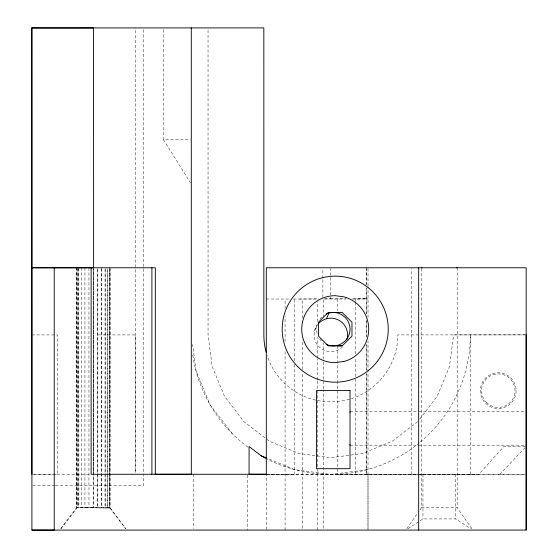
<?xml version="1.0" encoding="UTF-8"?>
<svg xmlns="http://www.w3.org/2000/svg" width="558" height="558" viewBox="0 0 558 558"><rect width="100%" height="100%" fill="white"/><g stroke="black" fill="none" stroke-linecap="round" stroke-linejoin="round"><path stroke-width="0.42" stroke-dasharray="2.79 2.09" d="M93.291 267.777L93.291 507.773L93.291 268.642M93.618 472.528L93.618 268.649M110.038 267.777L109.961 507.982L109.389 507.982L97.622 507.871L97.629 267.777M60.92 528.726L77.185 507.55L101.647 507.913L101.668 267.777M101.647 507.913L105.092 507.954L105.134 267.777M105.092 507.954L107.729 507.975L107.792 268.642L107.792 507.759M109.389 507.982L109.466 268.642L109.466 507.759L107.729 507.975M285.082 530.079L285.082 349.406M285.082 341.594L285.082 316.4M285.082 308.581L285.082 299.025M294.206 364.416L294.206 474.272L266.305 474.272L266.305 530.079M294.206 360.928L294.212 299.025M302.582 528.342L302.582 372.863M302.582 369.389L302.582 339.857M302.582 318.137L302.582 299.025M317.607 530.079L317.607 380.682M317.607 379.81L317.607 358.961M317.607 358.096L317.607 337.248M317.607 321.61L317.607 301.634M322.88 297.288L322.88 279.063M322.88 278.191L322.88 268.642M323.375 528.342L323.375 389.791M323.375 388.919L323.375 380.207M323.375 379.335L323.375 360.168M323.375 359.296L323.375 342.738M323.375 317.335L323.375 299.025L346.323 299.032M324.463 298.823L330.482 298.774L330.482 268.635M355.599 474.272L355.599 377.494M355.599 376.622L355.599 357.441M355.599 353.953L355.599 302.513M355.599 301.641L355.599 299.025L366.759 298.774L352.077 298.774M366.759 373.49L366.759 474.272L366.864 373.951M366.759 370.017L366.759 344.816M366.759 336.997L366.759 320.494M366.759 313.54L366.759 288.437M366.759 284.999L366.759 268.635M368.008 528.37L368.022 340.875M368.022 317.439L368.022 286.875M368.022 286.073L368.022 267.777M411.413 474.272L411.413 268.649M77.123 267.777L77.102 507.759L76.62 507.536L76.551 267.777M314.663 330.573L317.251 324.386M406.803 528.691L418.04 512.649M419.993 509.859L421.457 507.766L421.457 267.777M60.822 528.726L76.551 507.759L76.551 268.642M419.769 418.981L437.172 396.299L449.434 366.69L453.619 334.912L525.315 334.842M499.801 474.419L525.001 447.767M417.656 421.729L392.232 441.239L362.616 453.508L330.838 457.693L299.06 453.508L269.444 441.239L244.02 421.729L224.504 396.299L212.242 366.69L208.057 334.912L208.043 27.928M407.989 528.684L419.393 521.242M420.104 520.781L422.957 518.919L455.67 518.919L470.638 528.684M367.987 474.279L367.987 530.093M97.622 507.871L77.185 507.55M366.948 469.683L330.838 474.433L294.729 469.683L267.094 458.237M299.527 299.025L318.444 298.872M163.396 29.658L163.396 139.549L190.459 139.549M330.482 298.774L346.03 298.774M266.305 299.025L290.153 299.025M293.417 299.025L318.555 299.025M352.14 299.025L368.022 299.032M31.897 334.919L57.369 334.919L57.383 474.44L31.918 474.446M97.943 334.919L135.503 334.912L135.503 472.703L135.482 27.928M526.173 334.912L397.812 334.912A66.974 66.974 0 0 1 267.087 355.425M350.019 411.692L417.705 411.692M418.57 411.692L525.308 411.692M350.019 445.179L417.705 445.179M418.57 445.179L525.308 445.179M525.315 446.526L503.846 446.526L478.736 474.405L267.373 474.279M32.685 474.272L90.347 474.272M525.301 474.272L337.611 474.272L337.611 381.47M266.836 474.433L525.315 474.433M32.762 485.586L54.398 485.586M55.256 485.586L143.518 485.572L143.518 475.109M76.551 507.759L110.038 507.759L125.766 528.726M421.457 507.766L457.176 507.766L471.824 528.691M109.487 507.759L109.961 507.982M232.177 433.566L210.003 404.669L196.067 371.021L192.559 344.37M109.745 507.759L125.669 528.726M163.396 139.549L190.397 182.731M366.759 267.777L366.78 284.308M366.78 287.788L366.808 313.903M366.808 320.864L366.829 336.53M366.836 344.363L366.857 370.47M78.797 267.777L78.866 507.529M470.366 474.433L470.366 334.912A139.528 139.528 0 0 1 419.874 442.334M457.176 267.777L457.176 507.766M455.67 474.272L455.67 518.919M422.957 474.272L422.957 518.919M337.611 299.025L337.611 310.75M337.611 345.911L337.611 380.598M247.522 475.13L247.529 530.079M193.752 474.272L193.752 528.363M143.497 29.665L143.532 474.405M110.038 268.642L110.038 507.759M105.134 268.642L105.134 507.759M101.668 268.642L101.668 507.759M97.629 268.642L97.629 507.759M88.959 267.777L88.959 507.759M84.921 267.777L84.921 507.759M81.454 267.777L81.454 507.759M78.797 268.642L78.797 507.759M77.123 268.642L77.123 507.759M419.204 442.885A139.528 139.528 0 0 1 267.149 459.053M247.996 447.181A139.528 139.528 0 0 1 192.51 353.123M342.675 346.748A16.74 16.74 0 0 1 319.797 347.495A16.74 16.74 0 0 1 317.558 324.714M321.436 341.008A16.74 16.74 0 0 1 318.778 337.534M317.104 333.496A16.74 16.74 0 0 1 317.104 324.833M319.992 318.974A16.74 16.74 0 0 1 323.082 315.884M486.43 402.492A16.74 16.74 0 0 0 514.441 394.98A16.74 16.74 0 0 0 493.935 374.481A16.74 16.74 0 0 0 486.43 402.492M485.641 403.281A17.856 17.856 0 0 0 515.522 395.273A17.856 17.856 0 0 0 493.649 373.4A17.856 17.856 0 0 0 485.641 403.281"/><path stroke-width="0.84" d="M31.904 474.272L31.827 27.935L263.829 27.9L263.864 334.912A66.974 66.974 0 0 0 266.145 352.244M91.142 267.777L91.142 474.272L266.305 474.272L266.305 267.777L526.173 267.777L526.173 530.072L31.911 530.086L31.876 27.935M151.902 474.272L151.902 267.777M155.333 474.272L155.333 267.777L31.904 267.777L93.618 267.777L93.57 27.977L31.841 27.977M350.019 445.179L350.019 444.614M350.019 412.264L350.019 411.692M526.173 530.079L526.173 334.842M31.904 530.1L54.224 530.079L54.224 267.777M326.507 318.737L328.941 312.996M342.152 345.911L351.965 336.097L351.965 322.231L342.152 312.424L328.285 312.424L318.478 322.231L318.478 336.104L328.285 345.911L342.27 345.793L337.611 345.911M421.457 267.777L422.064 267.777M456.563 267.777L457.176 267.777M155.005 474.251L191.317 474.237L191.289 27.9M266.305 474.272L249.077 474.237L249.077 446.533L261.074 455.74A139.528 139.528 0 0 0 265.608 458.251M261.074 455.74L266.305 457.909M418.674 267.777L418.674 530.079M326.2 344.342A16.74 16.74 0 0 0 341.649 343.665L345.116 341.008A16.74 16.74 0 0 0 345.116 317.328L341.649 314.663A16.74 16.74 0 0 0 326.2 313.994M319.002 323.068A16.74 16.74 0 0 1 347.013 339.243M343.296 361.514L335.219 362.651A33.487 33.487 0 0 1 301.732 329.164A33.487 33.487 0 0 1 335.219 295.677L343.888 296.821A33.487 33.487 0 0 1 343.888 361.514L343.296 361.514M350.019 390.558L316.532 390.558L316.532 468.692L350.019 468.692L350.019 390.558M297.728 366.655A53.017 53.017 0 0 0 386.436 342.891A53.017 53.017 0 0 0 321.499 277.954A53.017 53.017 0 0 0 297.728 366.655"/></g></svg>
